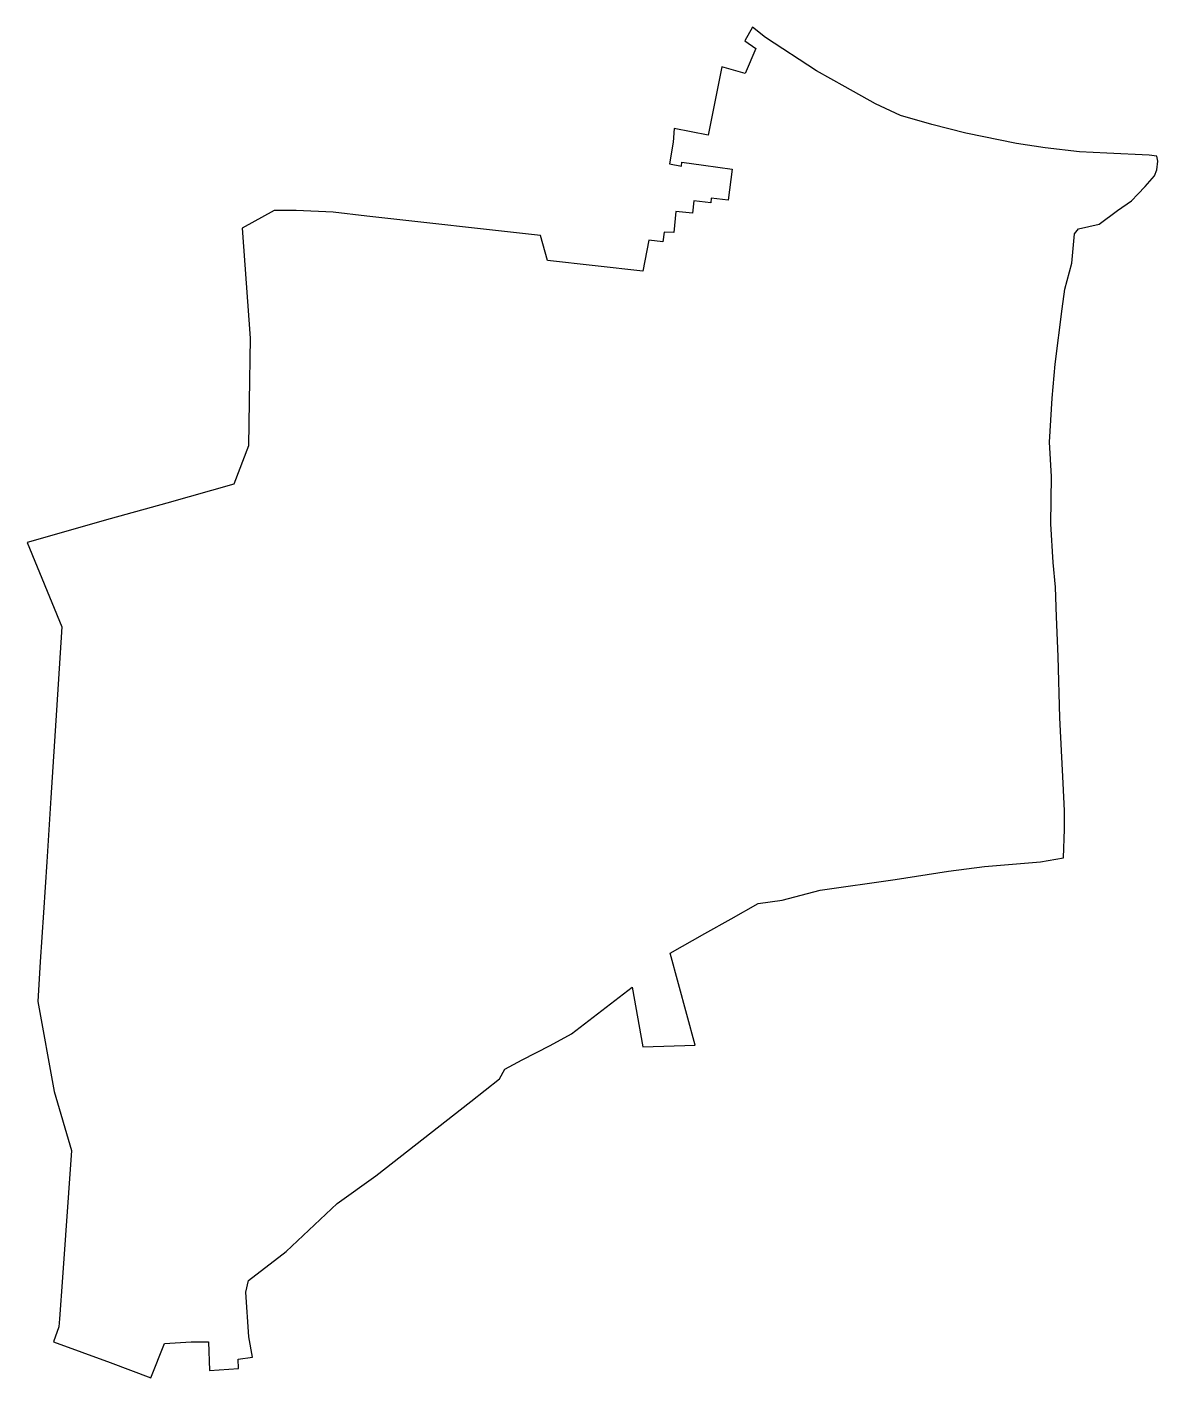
# Model space of a CAD drawing. Header units: inches. Extents: x 376747 to 377794, y 2469644 to 2470895.
import ezdxf

# ---------------------------------------------------------------- set-up
doc = ezdxf.new("R2010")
doc.units = ezdxf.units.IN
doc.header["$MEASUREMENT"] = 0
doc.layers.add('A22 Area Catchment', color=6, linetype='Continuous')

msp = doc.modelspace()

# ---------------------------------------------------------------- linework, layer by layer
at = {"layer": 'A22 Area Catchment', "linetype": 'Continuous', "flags": 128}
msp.add_lwpolyline([(376771.7, 2469677.6), (376824.2, 2469658.6), (376861.9, 2469644.3), (376874.5, 2469676.3), (376899.4, 2469677.7), (376915.2, 2469677.7), (376916.2, 2469651.1), (376943, 2469652.9), (376942.9, 2469661.8), (376955.9, 2469663.4), (376952.6, 2469682.3), (376949.8, 2469723.7), (376952.3, 2469734.4), (376987.1, 2469761.5), (377034.3, 2469805.8), (377070.2, 2469831.4), (377158.3, 2469900.2), (377184.7, 2469921.2), (377189.5, 2469930.1), (377205.8, 2469939), (377231.5, 2469952.3), (377251.4, 2469963.1), (377307.5, 2470006.3), (377317.4, 2469951), (377365.8, 2469952.6), (377342.7, 2470037.6), (377374.9, 2470055.9), (377399.2, 2470069.6), (377424.2, 2470083.8), (377446.3, 2470086.7), (377481.7, 2470096.1), (377551, 2470106), (377600.5, 2470113.6), (377633.8, 2470117.8), (377685.4, 2470122.1), (377706.8, 2470125.9), (377707.9, 2470152.4), (377707.8, 2470169.4), (377706.4, 2470195.1), (377705.2, 2470219.2), (377703.3, 2470255.5), (377701.8, 2470312.5), (377700.5, 2470349.1), (377699.4, 2470376.7), (377697.2, 2470399.5), (377695, 2470435.2), (377695.7, 2470479.2), (377694, 2470510.9), (377696.4, 2470551.6), (377699, 2470583.2), (377705.6, 2470634.5), (377708, 2470652.5), (377714.4, 2470676.8), (377717, 2470703.8), (377720.7, 2470708.6), (377739.8, 2470712.8), (377756.9, 2470725.3), (377769.7, 2470734.5), (377775.7, 2470740.5), (377782.4, 2470747.7), (377791, 2470757.5), (377793.2, 2470763.1), (377794.3, 2470771.1), (377793.2, 2470775.8), (377786, 2470776.6), (377747, 2470778.4), (377721.6, 2470779.9), (377690, 2470783.6), (377663.2, 2470787.5), (377616.5, 2470797), (377585, 2470805.2), (377556, 2470813.3), (377532.9, 2470824.3), (377504.6, 2470839.9), (377478.1, 2470854.7), (377431.1, 2470885.5), (377418.9, 2470895.3), (377411.7, 2470882.6), (377422.1, 2470875.4), (377412.1, 2470852.4), (377390.5, 2470858.6), (377377.8, 2470795.2), (377346.4, 2470801.4), (377345.6, 2470788.8), (377342, 2470768.5), (377353.1, 2470766.6), (377353.6, 2470770.3), (377373.6, 2470767.5), (377400.2, 2470763.8), (377396.4, 2470734.9), (377380.6, 2470736.7), (377380.3, 2470732.6), (377364.5, 2470734.5), (377363.3, 2470723.1), (377347.9, 2470724.5), (377346.2, 2470704.9), (377337, 2470705.4), (377335.9, 2470696.5), (377323, 2470698.1), (377317.4, 2470669.2), (377229, 2470679), (377222.8, 2470702.4), (377062, 2470720.3), (377030.8, 2470723.9), (376996.4, 2470725.4), (376976.1, 2470725.4), (376946.6, 2470709), (376954, 2470607.3), (376953, 2470548.5), (376952.2, 2470507.4), (376938.9, 2470472), (376876.6, 2470454.5), (376824.3, 2470439.8), (376747.3, 2470418.1), (376779.6, 2470339.8), (376774.6, 2470262.6), (376769.4, 2470181.4), (376765.6, 2470122.3), (376762.6, 2470075.4), (376759.6, 2470029.5), (376757.3, 2469993), (376772.3, 2469909.7), (376788.6, 2469854.8), (376780.1, 2469737.3), (376777.4, 2469699.1), (376776.9, 2469691.6), (376771.7, 2469677.6)], dxfattribs=at)

doc.saveas('drawing.dxf')
